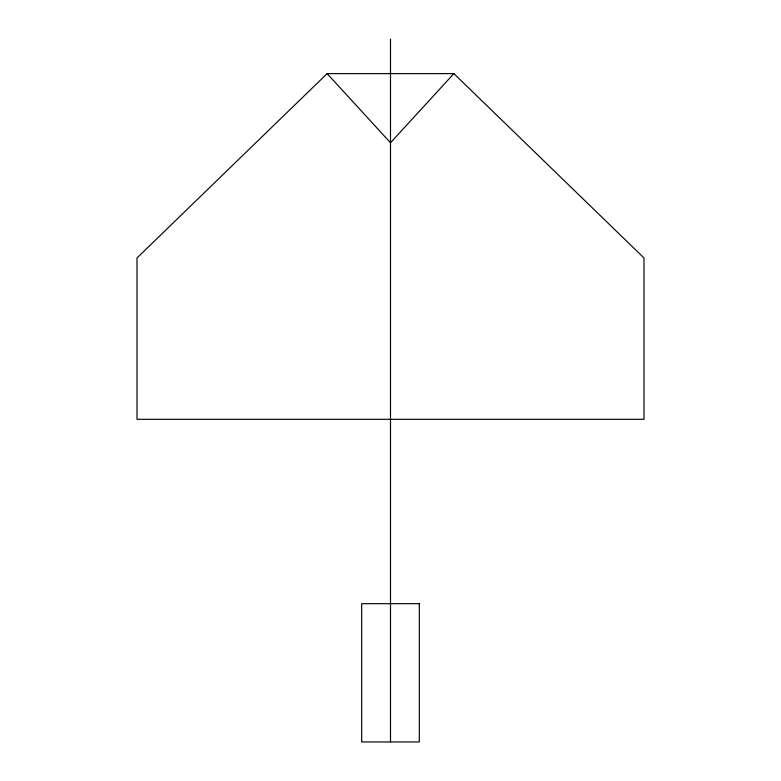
<?xml version="1.0" encoding="UTF-8"?>
<svg xmlns="http://www.w3.org/2000/svg" width="781" height="781" viewBox="0 0 781 781"><rect width="100%" height="100%" fill="white"/><g stroke="black" fill="none" stroke-linecap="round" stroke-linejoin="round"><path stroke-width="1.17" d="M453.878 73.619L390.5 142.757L327.122 73.619L136.997 257.984L136.997 419.309L644.003 419.309L644.003 257.984L453.878 73.619L327.122 73.619M390.5 39.05L390.5 741.95M419.309 603.674L361.691 603.674L361.691 741.95L419.309 741.95L419.309 603.674"/></g></svg>
